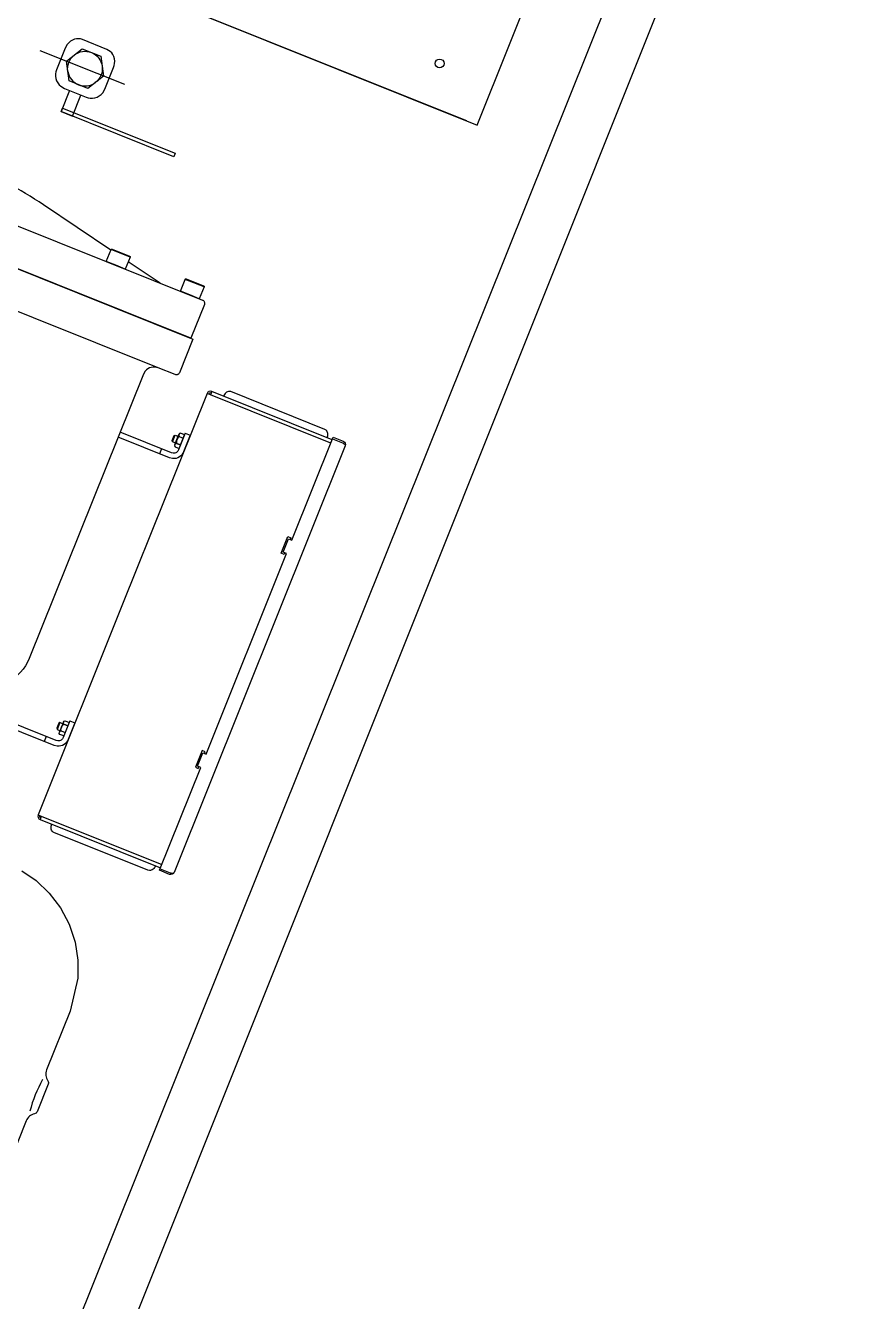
# Model space of a CAD drawing. Extents: x 23618587 to 48466785, y 42305484 to 86624613.
# Drawn here: x 24362018 to 24362717, y 43356237 to 43357325 of the extents above; entities that cross this region are included whole.
import ezdxf

# ---------------------------------------------------------------- set-up
doc = ezdxf.new("R2010")
doc.units = 0
doc.header["$MEASUREMENT"] = 0
doc.layers.add('AC-W', color=7, linetype='CONTINUOUS')
doc.layers.add('楼控', color=1, linetype='CONTINUOUS')

msp = doc.modelspace()

# ---------------------------------------------------------------- linework, layer by layer
at = {"layer": 'AC-W', "color": 7, "ltscale": 300}
for centre, radius, start, end in [((24189221.26409, 43293340.65083), 196000, 18.7775437664, 29.0000337956), ((24148685.34615, 42835267.72991), 567722.67138, 66.5260012819, 69.3279804304), ((24162246.90911, 42870268.06754), 513099.72014, 62.6224147924, 75.1443656534)]:
    msp.add_arc(centre, radius, start, end, dxfattribs=at)
at = {"layer": 'AC-W', "color": 7}
for centre, radius, start, end in [((24148685.34615, 42835267.72991), 567822.67138, 66.8075794562, 69.3229354503), ((24148759.7883, 42835660.74182), 530172.67138, 79.4743453433, 79.4743453433), ((24148766.30591, 42835659.45113), 530172.67138, 78.1227654299, 78.1227654299), ((24148779.34207, 42835656.52904), 530172.67138, 76.2090487924, 76.2090487924), ((24148685.34615, 42835267.72991), 567622.67138, 66.7997511767, 68.2411710536), ((24148685.34615, 42835267.72991), 565472.67138, 66.8927523705, 67.9826562671), ((24148685.34615, 42835267.72991), 565272.67138, 67.1564759426, 67.9826461811), ((24148685.34615, 42835267.72991), 565272.67138, 67.1564759426, 67.9826461798)]:
    msp.add_arc(centre, radius, start, end, dxfattribs=at)
at = {"layer": '楼控', "color": 7}
msp.add_line((24361466.44404, 43354609.90953), (24362682.76996, 43357652.81608), dxfattribs=at)
at = {"layer": '楼控'}
for p, q in [((24361481.22589, 43354771.84552), (24362570.41506, 43357485.40293)), ((24362102.6066, 43357275.00326), (24362030.36497, 43357303.97821)), ((24362278.15674, 43356969.31674), (24362175.43033, 43357010.51864)), ((24362143.20567, 43356970.39464), (24362145.51744, 43356976.15846)), ((24362145.04145, 43356968.03723), (24362148.49081, 43356976.63732)), ((24362146.60554, 43356969.03101), (24362150.00542, 43356967.66737)), ((24362150.00542, 43356967.66737), (24362146.60554, 43356969.03101)), ((24362148.91731, 43356974.79482), (24362152.31719, 43356973.43119)), ((24362148.91731, 43356974.79482), (24362152.31719, 43356973.43119)), ((24362133.76081, 43356964.34759), (24362132.04482, 43356960.06923)), ((24362047.1344, 43356730.86549), (24362044.82263, 43356725.10167)), ((24362050.08946, 43356731.29871), (24362046.64011, 43356722.69863)), ((24362050.53427, 43356729.50185), (24362053.93415, 43356728.13822)), ((24362053.93415, 43356728.13822), (24362050.53427, 43356729.50185)), ((24362035.37776, 43356719.05463), (24362033.66178, 43356714.77626)), ((24362048.2225, 43356723.73804), (24362051.62237, 43356722.3744)), ((24362048.2225, 43356723.73804), (24362051.62237, 43356722.3744)), ((24362031.26119, 43356651.06974), (24362133.98761, 43356609.86784))]:
    msp.add_line(p, q, dxfattribs=at)
for points in [[(24362163.23425, 43357336.67504), (24362402.82273, 43357240.57997), (24362512.64566, 43357514.39538), (24362273.05718, 43357610.49044), (24362163.23425, 43357336.67504)], [(24362394.266, 43357244.01194), (24362123.30284, 43357352.69088), (24362150.75857, 43357421.14473), (24362170.72428, 43357413.13681)], [(24362066.2964, 43357313.52037), (24362064.78754, 43357313.98515), (24362063.10499, 43357314.21499), (24362061.33177, 43357314.15273), (24362059.53451, 43357313.76636), (24362057.7689, 43357313.06267), (24362056.09616, 43357312.06215), (24362054.61217, 43357310.8058), (24362053.34441, 43357309.36206), (24362051.54272, 43357306.19086), (24362044.12967, 43357287.70832), (24362044.12967, 43357287.70832), (24362043.58117, 43357286.01054), (24362043.28725, 43357284.15502), (24362043.27448, 43357282.20794), (24362043.59403, 43357280.23086), (24362044.24963, 43357278.29913), (24362045.19845, 43357276.50408), (24362046.39125, 43357274.92109), (24362047.81254, 43357273.57756), (24362050.96452, 43357271.72796), (24362069.44706, 43357264.31491), (24362069.44706, 43357264.31491), (24362071.16128, 43357263.76775), (24362073.00265, 43357263.47157), (24362074.95932, 43357263.4629), (24362076.93822, 43357263.77377), (24362078.86446, 43357264.41568), (24362080.64947, 43357265.36588), (24362082.24754, 43357266.57647), (24362083.58375, 43357267.99275), (24362085.43016, 43357271.14336), (24362092.84321, 43357289.6259), (24362092.84321, 43357289.6259), (24362093.39264, 43357291.32597), (24362093.73127, 43357293.1609), (24362093.8125, 43357295.08053), (24362093.60887, 43357297.01641), (24362093.09018, 43357298.89323), (24362092.30017, 43357300.62194), (24362091.26801, 43357302.14314), (24362090.02926, 43357303.41345), (24362087.21954, 43357305.12578), (24362066.2964, 43357313.52037)], [(24362081.89365, 43357299.2438), (24362084.31753, 43357282.30428), (24362070.90672, 43357271.78466), (24362055.07106, 43357278.13608), (24362052.65811, 43357295.03679), (24362066.08081, 43357305.58608), (24362081.89365, 43357299.2438)], [(24362168.69981, 43357091.28279), (24362169.07582, 43357091.09755), (24362169.42712, 43357090.85069), (24362169.77469, 43357090.52851), (24362170.04918, 43357090.15619), (24362170.27613, 43357089.7314), (24362170.4364, 43357089.27244), (24362170.51358, 43357088.80442), (24362170.51406, 43357088.34333), (24362170.31149, 43357087.50807), (24362158.78191, 43357058.76201), (24361700.62029, 43357242.52323), (24361712.14986, 43357271.26929), (24361712.14986, 43357271.26929), (24361712.352, 43357271.64117), (24361712.58061, 43357272.01303), (24361712.89958, 43357272.346), (24361713.27876, 43357272.63097), (24361713.71176, 43357272.85199), (24361714.16934, 43357273.00221), (24361714.62503, 43357273.08168), (24361715.09891, 43357273.07439), (24361715.92231, 43357272.88188), (24362168.69981, 43357091.28279)], [(24362055.32092, 43357269.97538), (24362048.13759, 43357252.06557), (24362057.90367, 43357248.14855), (24362065.08701, 43357266.05836)], [(24362145.38908, 43357216.49779), (24362144.20116, 43357213.53602), (24362048.13759, 43357252.06557), (24362049.32551, 43357255.02734), (24362145.38908, 43357216.49779)], [(24362130.90537, 43357033.44151), (24361813.14259, 43357160.89102), (24361813.14259, 43357160.89102), (24361811.80353, 43357161.31684), (24361810.33647, 43357161.55561), (24361808.80253, 43357161.5616), (24361807.24645, 43357161.31425), (24361805.74399, 43357160.80434), (24361804.3317, 43357160.05695), (24361803.07444, 43357159.10169), (24361802.01881, 43357157.98874), (24361800.54921, 43357155.51344), (24361792.80304, 43357136.20033)], [(24362094.76965, 43357120.93498), (24362086.6921, 43357124.17476), (24362090.74548, 43357134.28083), (24362090.74548, 43357134.28083), (24362090.78483, 43357134.37895), (24362090.84701, 43357134.46791), (24362090.93291, 43357134.55001), (24362091.01607, 43357134.62526), (24362091.11838, 43357134.68223), (24362091.23803, 43357134.71636), (24362091.35218, 43357134.73679), (24362091.45901, 43357134.73898), (24362091.67627, 43357134.68627), (24362106.50794, 43357128.73753), (24362106.50794, 43357128.73753), (24362106.59646, 43357128.69408), (24362106.67858, 43357128.63465), (24362106.77711, 43357128.5501), (24362106.84551, 43357128.45645), (24362106.90841, 43357128.34911), (24362106.943, 43357128.23722), (24362106.95111, 43357128.12537), (24362106.95648, 43357128.00666), (24362106.90059, 43357127.80128), (24362102.84721, 43357117.69521), (24362094.76965, 43357120.93498)], [(24362106.90059, 43357127.80128), (24362090.74548, 43357134.28083)], [(24362132.579, 43357105.77027), (24362105.38229, 43357124.01578)], [(24362157.90692, 43357095.61165), (24362149.82937, 43357098.85142), (24362153.88275, 43357108.95749), (24362153.88275, 43357108.95749), (24362153.94492, 43357109.04646), (24362153.98427, 43357109.14458), (24362154.07018, 43357109.22667), (24362154.17616, 43357109.29277), (24362154.27847, 43357109.34974), (24362154.39811, 43357109.38387), (24362154.51227, 43357109.4043), (24362154.6191, 43357109.40649), (24362154.83636, 43357109.35378), (24362169.64521, 43357103.41419), (24362169.64521, 43357103.41419), (24362169.73373, 43357103.37074), (24362169.83867, 43357103.30216), (24362169.91438, 43357103.22676), (24362169.98277, 43357103.13311), (24362170.04568, 43357103.02577), (24362170.08027, 43357102.91389), (24362170.1112, 43357102.79288), (24362170.09375, 43357102.68333), (24362170.06068, 43357102.46879), (24362166.0073, 43357092.36272), (24362157.90692, 43357095.61165)], [(24362170.06068, 43357102.46879), (24362153.88275, 43357108.95749)], [(24362176.56059, 43357013.33665), (24362175.43033, 43357010.51864), (24362172.6009, 43357011.65348)], [(24362274.99723, 43356973.85531), (24362275.271, 43356974.66996), (24362275.46264, 43356975.54404), (24362275.53745, 43356976.45703), (24362275.5036, 43356977.36327), (24362275.34828, 43356978.23082), (24362275.05867, 43356979.02774), (24362274.67218, 43356979.71518), (24362274.18513, 43356980.28401), (24362273.07371, 43356981.01322), (24362192.89143, 43357013.17303), (24362192.89143, 43357013.17303), (24362192.25155, 43357013.3608), (24362191.58415, 43357013.41393), (24362190.83903, 43357013.3393), (24362190.08462, 43357013.10945), (24362189.32461, 43357012.73353), (24362188.61285, 43357012.21375), (24362187.96216, 43357011.58206), (24362187.38535, 43357010.87041), (24362186.55485, 43357009.32812)], [(24362154.04324, 43356977.73465), (24362158.3102, 43356976.02325), (24362152.59025, 43356961.76203), (24362152.59025, 43356961.76203), (24362152.00203, 43356960.55962), (24362151.19472, 43356959.40535), (24362150.20944, 43356958.33571), (24362148.99879, 43356957.43063), (24362147.65411, 43356956.7197), (24362146.21467, 43356956.23484), (24362144.71886, 43356956.00569), (24362143.26345, 43356956.00933), (24362140.60155, 43356956.63726), (24362096.72263, 43356974.23639)], [(24362154.04324, 43356977.73465), (24362148.3233, 43356963.47343), (24362148.3233, 43356963.47343), (24362148.02964, 43356962.87337), (24362147.61366, 43356962.29853), (24362147.11007, 43356961.76943), (24362146.52802, 43356961.30888), (24362145.85476, 43356960.95113), (24362145.1241, 43356960.71442), (24362144.38714, 43356960.59412), (24362143.64849, 43356960.60166), (24362142.31754, 43356960.91563), (24362098.43862, 43356978.51475)], [(24362145.44966, 43356966.1491), (24362148.84953, 43356964.78547), (24362153.47216, 43356976.31081), (24362150.07229, 43356977.67445)], [(24362145.48746, 43356969.47945), (24362143.20567, 43356970.39464), (24362142.7711, 43356971.42452), (24362144.49166, 43356975.7143), (24362145.51744, 43356976.15846), (24362147.79923, 43356975.24327)], [(24362279.61001, 43356972.87403), (24362288.18956, 43356969.43291), (24362288.18956, 43356969.43291), (24362288.59387, 43356969.2522), (24362288.98538, 43356969.03955), (24362289.38597, 43356968.78352), (24362289.72629, 43356968.50928), (24362290.00724, 43356968.21913), (24362290.25439, 43356967.91074), (24362290.40295, 43356967.6207), (24362290.47847, 43356967.34671), (24362290.42417, 43356966.8811)], [(24362238.35904, 43356874.31806), (24362235.87188, 43356875.31562), (24362241.59183, 43356889.57684), (24362244.07898, 43356888.57928), (24362243.50791, 43356887.15544)], [(24362238.93195, 43356875.74647), (24362238.35904, 43356874.31806)], [(24362055.6602, 43356732.44168), (24362059.92715, 43356730.73028), (24362054.20721, 43356716.46906), (24362054.20721, 43356716.46906), (24362053.61899, 43356715.26665), (24362052.81076, 43356714.1101), (24362051.82549, 43356713.04046), (24362050.61575, 43356712.13766), (24362049.27106, 43356711.42673), (24362047.83163, 43356710.94187), (24362046.33582, 43356710.71272), (24362044.88041, 43356710.71636), (24362042.21851, 43356711.34429), (24361986.6568, 43356733.6292)], [(24362055.6602, 43356732.44168), (24362049.94025, 43356718.18047), (24362049.94025, 43356718.18047), (24362049.64569, 43356717.57812), (24362049.23062, 43356717.00556), (24362048.72703, 43356716.47646), (24362048.14498, 43356716.01591), (24362047.47172, 43356715.65816), (24362046.74105, 43356715.42145), (24362046.00502, 43356715.30344), (24362045.26544, 43356715.30869), (24362043.9345, 43356715.62266), (24361988.37279, 43356737.90756)], [(24362049.41619, 43356729.9503), (24362047.1344, 43356730.86549), (24362046.10862, 43356730.42133), (24362044.38714, 43356726.12927), (24362044.82263, 43356725.10167), (24362047.10442, 43356724.18648)], [(24362051.69016, 43356732.38376), (24362055.09003, 43356731.02013), (24362050.46649, 43356719.4925), (24362047.06661, 43356720.85613)], [(24362170.8637, 43356706.03568), (24362168.37654, 43356707.03324), (24362162.6566, 43356692.77202), (24362165.14375, 43356691.77446), (24362165.71575, 43356693.20058)], [(24362170.29262, 43356704.61184), (24362170.8637, 43356706.03568)], [(24362028.43177, 43356652.20458), (24362031.26119, 43356651.06974), (24362030.13093, 43356648.25173)], [(24362128.56757, 43356608.77038), (24362128.20162, 43356607.99006), (24362127.73616, 43356607.22581), (24362127.16027, 43356606.51644), (24362126.50958, 43356605.88475), (24362125.79782, 43356605.36498), (24362125.0378, 43356604.98905), (24362124.28249, 43356604.75692), (24362123.53736, 43356604.68229), (24362122.231, 43356604.92547), (24362042.04872, 43356637.08529), (24362042.04872, 43356637.08529), (24362041.45551, 43356637.38943), (24362040.93638, 43356637.81221), (24362040.44934, 43356638.38104), (24362040.06375, 43356639.07076), (24362039.77415, 43356639.86768), (24362039.61882, 43356640.73523), (24362039.58497, 43356641.64147), (24362039.65887, 43356642.55218), (24362040.1252, 43356644.24319)], [(24362132.57998, 43356606.29224), (24362141.15953, 43356602.85113), (24362141.15953, 43356602.85113), (24362141.57575, 43356602.70008), (24362142.00569, 43356602.58327), (24362142.47309, 43356602.49381), (24362142.90859, 43356602.45688), (24362143.31217, 43356602.47248), (24362143.70392, 43356602.52461), (24362144.01173, 43356602.63161), (24362144.25565, 43356602.77747), (24362144.56095, 43356603.14241)]]:
    msp.add_lwpolyline(points, dxfattribs=at)
for points in [[(24362053.92715, 43357286.11501, -0.588366), (24362073.99864, 43357302.41037, -0.588229), (24362077.24618, 43357276.75948)], [(24362053.92715, 43357286.11501, 0.555629), (24362077.24618, 43357276.75948)], [(24361698.81767, 43357243.24623), (24362160.58453, 43357058.03901), (24362149.05404, 43357029.29068), (24362149.05404, 43357029.29068), (24362148.87472, 43357028.90964), (24362148.62238, 43357028.54465), (24362148.30249, 43357028.2094), (24362147.92331, 43357027.92442), (24362147.49031, 43357027.70341), (24362147.03273, 43357027.55318), (24362146.57704, 43357027.47372), (24362146.10317, 43357027.48101), (24362145.27977, 43357027.67352), (24362130.90446, 43357033.43922), (24362130.90446, 43357033.43922), (24362129.56631, 43357033.86733), (24362128.09833, 43357034.10381), (24362126.5644, 43357034.10981), (24362125.00831, 43357033.86246), (24362123.48303, 43357033.3617), (24362122.07074, 43357032.61431), (24362120.8144, 43357031.66133), (24362119.75877, 43357030.54839), (24362118.31199, 43357028.06393), (24362021.0281, 43356785.5114, -0.190389), (24362002.39696, 43356765.80671, 0.190519)], [(24362090.60729, 43357133.93628), (24362033.16249, 43357172.46171, 0.02148), (24362002.10954, 43357191.26323, -0.379505), (24361997.76919, 43357203.35848), (24361997.76919, 43357203.35848), (24361998.95253, 43357206.30884), (24361918.10853, 43357238.73406), (24361916.92702, 43357235.78826, -0.393625), (24361904.9479, 43357230.15902, 0.02198), (24361868.67948, 43357238.13652), (24361802.16564, 43357249.69178)], [(24362279.28701, 43356972.13475), (24362176.56059, 43357013.33665, 0.414349), (24362172.6009, 43357011.65348), (24362100.51679, 43356831.93017), (24362028.43177, 43356652.20458, 0.414259), (24362030.13093, 43356648.25173), (24362132.88016, 43356607.04067)], [(24362176.00233, 43357011.94476, 0.414214), (24362173.9928, 43357011.09521)], [(24362150.07229, 43356977.67445, 0.700695), (24362148.91731, 43356974.79482)], [(24362240.4142, 43356875.14931), (24362237.56196, 43356876.2933), (24362242.13883, 43356887.70456), (24362244.99107, 43356886.56057), (24362280.16827, 43356974.26592), (24362288.74782, 43356970.82481, -0.414191), (24362290.44699, 43356966.87195), (24362144.56095, 43356603.14241, -0.414214), (24362140.60126, 43356601.45923), (24362131.9989, 43356604.9095), (24362167.1761, 43356692.61486), (24362164.34667, 43356693.7497), (24362168.92354, 43356705.16095), (24362171.75297, 43356704.02612), (24362240.4142, 43356875.14931)], [(24362146.60554, 43356969.03101, 0.701374), (24362145.44966, 43356966.1491), (24362145.44966, 43356966.1491)], [(24362148.91731, 43356974.79482, 0.350017), (24362146.60554, 43356969.03101)], [(24362048.2225, 43356723.73804, -0.350083), (24362050.53427, 43356729.50185)], [(24362050.53427, 43356729.50185, -0.701374), (24362051.69016, 43356732.38376), (24362051.69016, 43356732.38376)], [(24362047.06661, 43356720.85613, -0.700695), (24362048.2225, 43356723.73804)], [(24362029.82366, 43356651.64632, 0.414303), (24362030.68828, 43356649.64134)], [(24362014.63742, 43356604.47128), (24362026.79885, 43356596.09173), (24362037.92558, 43356585.52864), (24362047.48821, 43356572.98112), (24362054.96028, 43356558.85367), (24362060.00447, 43356543.69216), (24362062.47345, 43356528.1199), (24362062.40798, 43356512.76686), (24362055.79228, 43356484.7809), (24362035.67638, 43356434.62705, 0.255979), (24362036.79173, 43356425.38812, -0.25543), (24362037.1142, 43356422.62581), (24362027.59255, 43356398.88602, -0.255448), (24362025.45068, 43356397.11212, 0.255914), (24362018.2603, 43356391.20449), (24361995.6203, 43356334.75744, -0.187692)], [(24362032.37255, 43356426.38977, 0.066655), (24362021.56414, 43356399.44177)]]:
    msp.add_lwpolyline(points, format="xyb", dxfattribs=at)
msp.add_circle((24362370.9147, 43357293.11072), 3.7769, dxfattribs=at)

doc.saveas('drawing.dxf')
